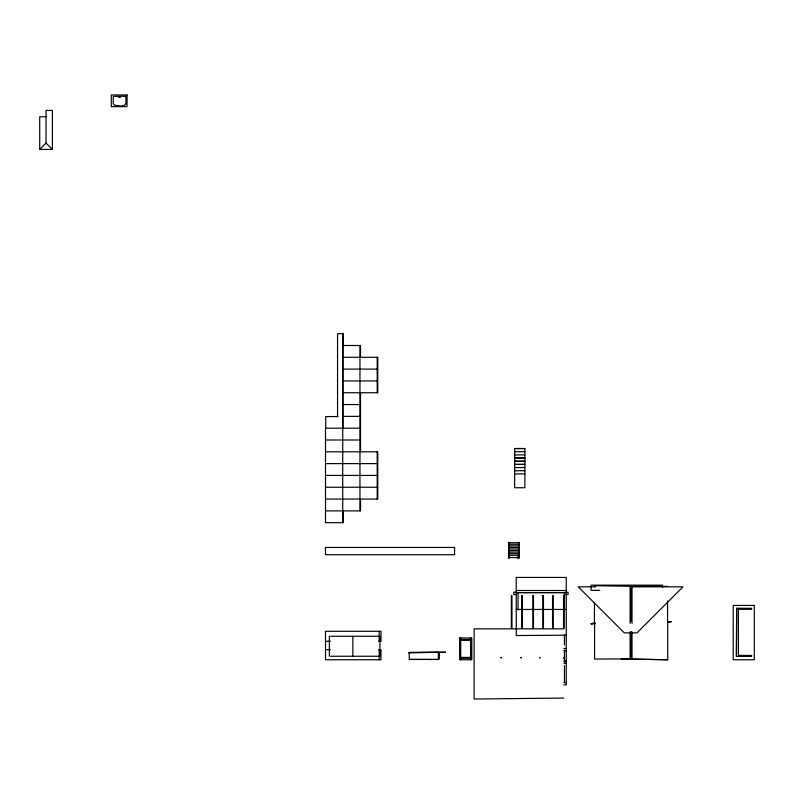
<?xml version="1.0" encoding="UTF-8"?>
<svg xmlns="http://www.w3.org/2000/svg" width="794" height="794" viewBox="0 0 794 794"><rect width="100%" height="100%" fill="white"/><g stroke="black" fill="none" stroke-linecap="round" stroke-linejoin="round"><path stroke-width="1.19" d="M46.022 116.778L46.022 110.445L52.394 110.445L52.394 149.451L39.73 149.421L39.7 116.778L46.022 116.778L46.022 143.089L52.394 149.451M460.719 659.764L460.719 637.949M460.967 657.412L460.967 658.554L460.391 658.554L460.391 639.16L460.967 639.16L460.967 640.301M470.514 657.412L470.514 658.554L471.09 658.554L471.09 639.16L470.514 639.16L470.514 640.301M470.763 659.764L470.763 658.554M470.763 639.16L470.763 637.949M516.279 609.464L566.261 609.455M566.321 635.18L516.279 635.537L516.219 577.437L566.261 577.437L566.261 684.904L563.819 684.904M594.567 623.826L594.567 659.04L632.014 658.931L632.014 631.885M595.44 623.826L590.786 623.826L594.428 622.992L594.428 602.527M630.108 659.04L630.108 631.994M630.108 623.389L630.108 586.329L630.982 586.399L630.108 586.518M630.982 659.04L630.982 631.994M630.982 620.938L630.982 586.329L594.428 585.684M631.141 658.931L631.141 631.885M631.141 620.819L631.141 586.399L667.565 586.399M632.014 623.28L632.014 586.399M667.565 600.969L667.565 621.623L671.337 621.623L667.694 622.456L667.694 659.764L621.146 658.931M563.551 658.236L563.561 657.501M46.022 143.089L39.74 149.451M591.669 623.826L595.311 622.992L594.428 622.992M667.724 622.248L670.464 621.623M563.79 698.065L474.107 699.028L474.107 628.838L564.018 628.838M342.72 357.3L377.755 357.3L377.755 392.742L342.72 392.742M342.72 369.111L377.755 369.111M342.72 380.931L377.755 380.931M342.72 404.553L360.516 404.553M342.72 416.364L360.516 416.364M337.877 416.572L325.709 416.572L325.709 428.214M360.516 428.184L325.49 428.184L325.49 522.68L343.276 522.68L343.276 510.87M325.49 439.995L360.516 439.995M514.8 448.491L524.874 448.491L524.874 487.744L514.631 487.744L514.671 448.6L524.874 448.6M325.49 451.806L377.755 451.806L377.755 499.059L325.49 499.059M514.631 451.766L524.874 451.667M514.631 454.942L524.874 454.843M514.8 458.009L524.874 458.009M514.631 458.108L524.874 458.108M514.8 461.185L524.874 461.185M514.631 461.284L524.874 461.284M325.49 463.617L377.755 463.617M514.8 464.351L524.874 464.351M514.631 464.46L524.874 464.46M514.631 467.626L524.874 467.527M514.631 470.802L524.874 470.703M514.631 473.978L524.874 473.869M325.49 475.427L377.755 475.427M325.49 487.248L377.755 487.248M325.49 510.87L360.516 510.87L360.516 499.059M509.52 542.381L508.557 542.381L508.557 558.182L509.52 558.182L509.52 556.614L508.557 556.614M518.105 542.381L519.068 542.381L519.068 558.182L517.946 558.182M508.557 542.709L519.068 542.709M508.557 544.049L509.52 544.049M508.557 544.277L519.068 544.277M508.557 544.644L509.52 544.644M508.557 545.617L509.52 545.617M508.557 545.855L519.068 545.855M508.557 545.974L509.52 545.974M508.557 547.185L509.52 547.185M508.557 547.423L519.068 547.423M508.557 548.753L509.52 548.753M508.557 548.991L519.068 548.991M508.557 549.12L509.52 549.12M508.557 550.331L509.52 550.331M508.557 550.57L519.068 550.57M508.557 550.689L509.52 550.689M508.557 551.899L509.52 551.899M508.557 552.138L519.068 552.138M508.557 552.257L509.52 552.257M508.557 553.468L509.52 553.468M508.557 553.706L519.068 553.706M508.557 553.835L509.52 553.835M508.557 555.046L509.52 555.046M508.557 555.284L519.068 555.284M508.557 555.403L509.52 555.403M518.105 555.403L519.068 555.403M508.557 556.971L509.52 556.971M518.105 556.971L519.068 556.971M509.52 557.537L518.105 557.537M595.629 586.826L578.221 586.826L624.263 632.868L636.986 632.868L683.019 586.826L630.505 586.826M599.738 590.329L591.103 590.329L591.103 585.158L662.643 585.158L662.643 587.223M516.219 590.508L566.261 590.508M516.199 592.205L513.728 592.205L513.728 594.557L516.199 594.557M565.616 592.205L568.087 592.205L568.087 594.557L565.616 594.557M516.219 592.602L566.261 592.592M736.653 608.234L736.425 656.578L736.653 608.234L751.65 608.313L751.65 609.306L738.4 609.306L738.4 655.437L751.65 655.437L751.65 656.35L736.653 656.35M330.632 636.252L333.907 636.252M334.75 636.252L379.066 636.252M460.719 639.448L470.514 639.448M460.679 640.301L470.802 640.301L470.802 657.412L460.679 657.412M325.49 641.274L330.423 641.274M378.53 641.274L380.991 641.274L380.991 631.29L325.49 631.29L325.49 659.764L380.991 659.764L380.991 649.671L378.53 649.671M563.819 648.48L566.261 648.48M325.49 649.671L330.423 649.671M563.819 650.723L566.261 650.723M330.632 656.251L333.907 656.251M334.75 656.251L379.066 656.251M460.719 658.266L470.514 658.266M563.819 661.074L566.261 661.074M563.819 663.248L566.261 663.248M563.819 682.661L566.261 682.661M622.02 658.931L667.694 659.764M564.445 609.951L564.445 592.592L518.045 592.602L518.045 609.941M564.445 634.743L564.445 644.996M564.445 650.127L564.445 661.978M564.445 665.461L564.445 682.661M518.105 556.614L518.105 558.182M439.34 652.966L439.34 659.01M437.484 659.477L433.196 659.477M432.611 659.477L428.323 659.477M427.847 659.437L419.252 659.437M418.984 659.437L409.893 659.437M379.929 636.252L379.929 656.251M379.195 631.29L379.195 641.274M379.195 649.671L379.195 659.764M377.2 357.3L377.2 392.742M377.2 451.806L377.2 499.059M360.516 357.3L360.516 345.489L342.72 345.489L342.72 522.68M360.516 392.742L360.516 451.806M359.96 345.489L359.96 510.87M352.834 636.252L352.834 656.251M343.276 345.956L343.276 333.678L337.549 333.678L337.549 416.572M342.948 333.678L342.948 428.214M329.361 636.252L329.361 656.251M459.686 637.949L459.686 659.764L471.795 659.764L471.795 637.949L459.686 637.949M511.356 595.54L511.356 627.945L511.961 627.945L511.961 595.54L511.356 595.54M521.727 595.54L521.727 627.945L522.333 627.945L522.333 595.54L521.727 595.54M532.883 595.53L532.883 627.935L533.489 627.935L533.489 595.53L532.883 595.53M542.858 595.54L542.858 627.945L543.463 627.945L543.463 595.54L542.858 595.54M552.555 595.54L552.555 627.945L553.16 627.945L553.16 595.54L552.555 595.54M563.532 595.54L563.532 627.945L564.137 627.945L564.137 595.54L563.532 595.54M500.776 657.601L501.51 657.799L500.776 657.601M520.626 657.531L521.36 657.73L520.626 657.531M539.424 657.7L540.148 657.889L539.463 657.601M126.028 103.657L124.152 105.413L120.867 106.098L114.286 105.036L113.205 103.657L113.264 96.411L125.819 96.263L126.028 103.657M119.04 97.255L120.222 97.315L119.04 97.255M127.05 94.972L111.299 94.972L111.299 106.634L127.05 106.634L127.05 94.972M454.575 547.453L325.49 547.453L325.49 554.728L454.575 554.728L454.575 547.453M754.3 605.435L733.209 605.435L733.209 659.764L754.3 659.764L754.3 605.435M445.424 652.231L408.642 652.688L445.424 652.231M438.377 652.321L409.228 652.321L409.228 659.437L438.377 659.437L438.377 652.321"/></g></svg>
